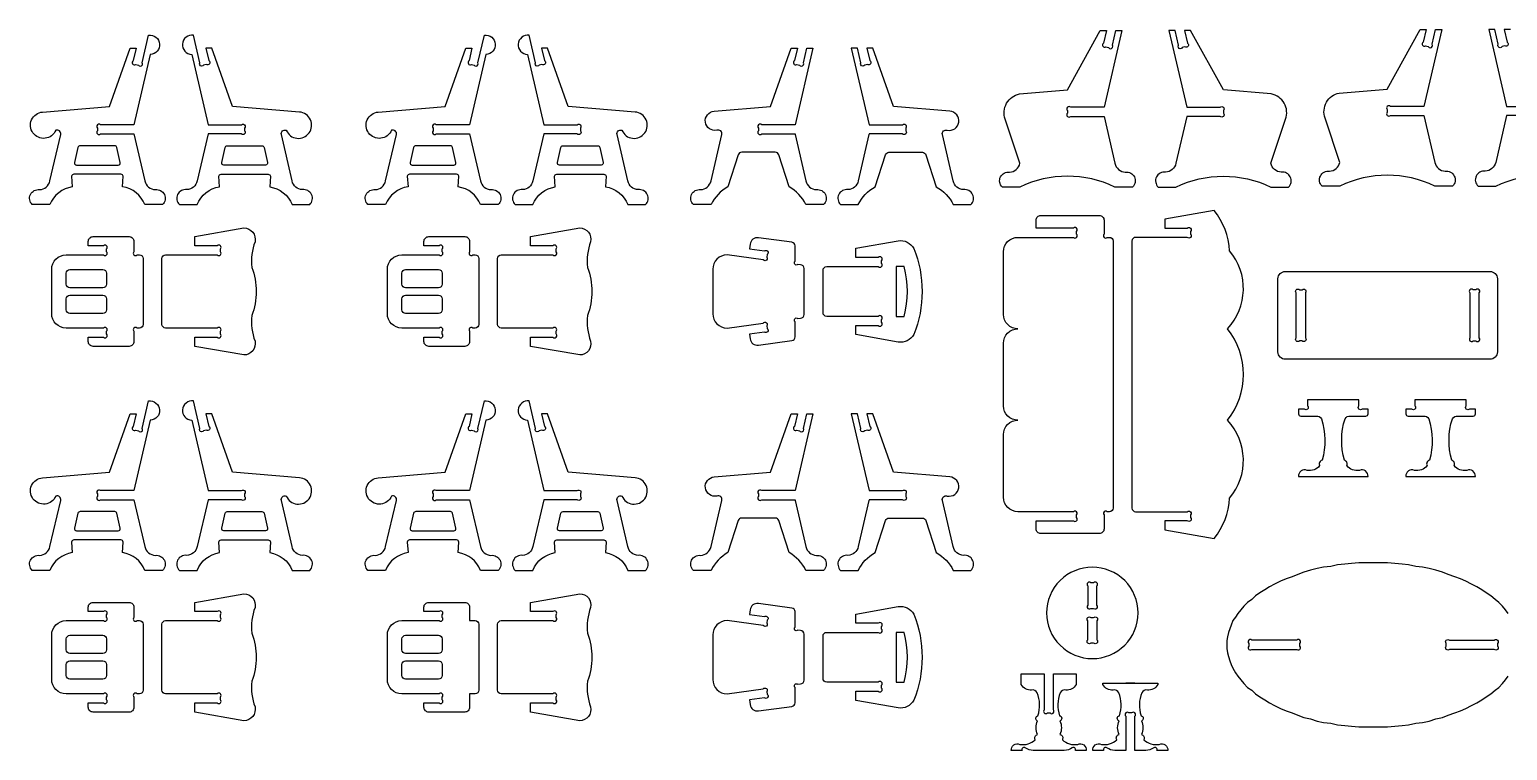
# Model space of a CAD drawing. Extents: x 4838.3 to 4880.7, y 1535.2 to 1561.9.
# Drawn here: x 4838.33 to 4858.53, y 1551.93 to 1561.79 of the extents above; entities that cross this region are included whole.
import ezdxf

# ---------------------------------------------------------------- set-up
doc = ezdxf.new("R2010")
doc.units = 0
doc.header["$MEASUREMENT"] = 0
doc.layers.add('LAYER1', color=18, linetype='CONTINUOUS')

msp = doc.modelspace()

# ---------------------------------------------------------------- linework, layer by layer
at = {"layer": 'LAYER1'}
for points in [[(4839.754, 1560.487), (4839.298, 1560.487, 1), (4839.254, 1560.443), (4839.254, 1560.425), (4839.254, 1560.406, 1), (4839.298, 1560.362), (4839.754, 1560.362), (4839.903, 1559.721, 0.343544), (4840.045, 1559.601, -0.729626), (4840.144, 1559.396), (4839.903, 1559.396, 0.693778), (4839.903, 1559.396, 0.271498), (4839.596, 1559.639), (4839.606, 1559.784, 0.394231), (4839.576, 1559.812), (4838.932, 1559.812, 0.394231), (4838.902, 1559.784), (4838.911, 1559.639, 0.271498), (4838.605, 1559.396), (4838.364, 1559.396, -0.729626), (4838.463, 1559.601, 0.343544), (4838.605, 1559.721), (4838.752, 1560.353, 0.616854), (4838.685, 1560.413, -0.585378), (4838.373, 1560.376, -0.585378), (4838.504, 1560.662), (4839.419, 1560.738), (4839.701, 1561.537), (4839.785, 1561.537), (4839.745, 1561.365, 1), (4839.778, 1561.312), (4839.814, 1561.304, 1), (4839.867, 1561.337), (4839.954, 1561.712, -0.427759), (4840.104, 1561.592, -0.427759), (4839.977, 1561.449)], [(4840.766, 1560.487), (4841.222, 1560.487, -1), (4841.266, 1560.443), (4841.266, 1560.425), (4841.266, 1560.406, -1), (4841.222, 1560.362), (4840.766, 1560.362), (4840.617, 1559.721, -0.343544), (4840.475, 1559.601, 0.729626), (4840.376, 1559.396), (4840.617, 1559.396, -0.693778), (4840.617, 1559.396, -0.271498), (4840.924, 1559.639), (4840.915, 1559.784, -0.394231), (4840.945, 1559.812), (4841.588, 1559.812, -0.394231), (4841.618, 1559.784), (4841.609, 1559.639, -0.271498), (4841.915, 1559.396), (4842.156, 1559.396, 0.729626), (4842.057, 1559.601, -0.343544), (4841.915, 1559.721), (4841.768, 1560.353, -0.616854), (4841.835, 1560.413, 0.585378), (4842.147, 1560.376, 0.585378), (4842.017, 1560.662), (4841.101, 1560.738), (4840.819, 1561.537), (4840.735, 1561.537), (4840.775, 1561.365, -1), (4840.742, 1561.312), (4840.706, 1561.304, -1), (4840.653, 1561.337), (4840.566, 1561.712, 0.427759), (4840.416, 1561.592, 0.427759), (4840.543, 1561.449)], [(4844.342, 1560.487), (4843.886, 1560.487, 1), (4843.842, 1560.443), (4843.842, 1560.425), (4843.842, 1560.406, 1), (4843.886, 1560.362), (4844.342, 1560.362), (4844.491, 1559.721, 0.343544), (4844.633, 1559.601, -0.729626), (4844.732, 1559.396), (4844.491, 1559.396, 0.693778), (4844.491, 1559.396, 0.271498), (4844.185, 1559.639), (4844.194, 1559.784, 0.394231), (4844.164, 1559.812), (4843.52, 1559.812, 0.394231), (4843.49, 1559.784), (4843.5, 1559.639, 0.271498), (4843.193, 1559.396), (4842.952, 1559.396, -0.729626), (4843.051, 1559.601, 0.343544), (4843.193, 1559.721), (4843.34, 1560.353, 0.616854), (4843.274, 1560.413, -0.585378), (4842.961, 1560.376, -0.585378), (4843.092, 1560.662), (4844.007, 1560.738), (4844.29, 1561.537), (4844.374, 1561.537), (4844.334, 1561.365, 1), (4844.367, 1561.312), (4844.402, 1561.304, 1), (4844.455, 1561.337), (4844.543, 1561.712, -0.427759), (4844.692, 1561.592, -0.427759), (4844.565, 1561.449)], [(4845.355, 1560.487), (4845.811, 1560.487, -1), (4845.855, 1560.443), (4845.855, 1560.425), (4845.855, 1560.406, -1), (4845.811, 1560.362), (4845.355, 1560.362), (4845.206, 1559.721, -0.343544), (4845.064, 1559.601, 0.729626), (4844.965, 1559.396), (4845.206, 1559.396, -0.693778), (4845.206, 1559.396, -0.271498), (4845.512, 1559.639), (4845.503, 1559.784, -0.394231), (4845.533, 1559.812), (4846.176, 1559.812, -0.394231), (4846.206, 1559.784), (4846.197, 1559.639, -0.271498), (4846.504, 1559.396), (4846.745, 1559.396, 0.729626), (4846.646, 1559.601, -0.343544), (4846.504, 1559.721), (4846.357, 1560.353, -0.616854), (4846.423, 1560.413, 0.585378), (4846.735, 1560.376, 0.585378), (4846.605, 1560.662), (4845.689, 1560.738), (4845.407, 1561.537), (4845.323, 1561.537), (4845.363, 1561.365, -1), (4845.33, 1561.312), (4845.294, 1561.304, -1), (4845.241, 1561.337), (4845.154, 1561.712, 0.427759), (4845.005, 1561.592, 0.427759), (4845.132, 1561.449)], [(4853.013, 1560.727), (4852.557, 1560.727, 1), (4852.513, 1560.683), (4852.513, 1560.664), (4852.513, 1560.646, 1), (4852.557, 1560.602), (4853.013, 1560.602), (4853.162, 1559.961, 0.343544), (4853.304, 1559.841, -0.729626), (4853.403, 1559.636), (4853.162, 1559.636, 0.230289), (4851.864, 1559.636), (4851.623, 1559.636, -0.729626), (4851.722, 1559.841, 0.343544), (4851.864, 1559.961), (4851.662, 1560.566, -0.456332), (4851.857, 1560.909), (4852.513, 1560.964), (4852.961, 1561.777), (4853.045, 1561.777), (4853.005, 1561.605, 1), (4853.038, 1561.552), (4853.074, 1561.543, 1), (4853.127, 1561.576), (4853.173, 1561.777), (4853.257, 1561.777)], [(4854.144, 1560.727), (4854.6, 1560.727, -1), (4854.644, 1560.683), (4854.644, 1560.664), (4854.644, 1560.646, -1), (4854.6, 1560.602), (4854.144, 1560.602), (4853.995, 1559.961, -0.343544), (4853.853, 1559.841, 0.729626), (4853.754, 1559.636), (4853.995, 1559.636, -0.230289), (4855.293, 1559.636), (4855.534, 1559.636, 0.729626), (4855.435, 1559.841, -0.343544), (4855.293, 1559.961), (4855.495, 1560.566, 0.456332), (4855.299, 1560.909), (4854.644, 1560.964), (4854.196, 1561.777), (4854.112, 1561.777), (4854.152, 1561.605, -1), (4854.119, 1561.552), (4854.083, 1561.543, -1), (4854.03, 1561.576), (4853.984, 1561.777), (4853.9, 1561.777)], [(4857.385, 1560.74), (4856.929, 1560.74, 1), (4856.885, 1560.696), (4856.885, 1560.677), (4856.885, 1560.659, 1), (4856.929, 1560.615), (4857.385, 1560.615), (4857.534, 1559.974, 0.343544), (4857.676, 1559.854, -0.729626), (4857.775, 1559.649), (4857.534, 1559.649, 0.230289), (4856.236, 1559.649), (4855.995, 1559.649, -0.729626), (4856.094, 1559.854, 0.343544), (4856.236, 1559.974), (4856.034, 1560.579, -0.456332), (4856.229, 1560.922), (4856.885, 1560.977), (4857.332, 1561.79), (4857.416, 1561.79), (4857.376, 1561.618, 1), (4857.409, 1561.565), (4857.445, 1561.556, 1), (4857.498, 1561.589), (4857.545, 1561.79), (4857.629, 1561.79)], [(4848.79, 1560.487), (4848.334, 1560.487, 1), (4848.29, 1560.443), (4848.29, 1560.406, 1), (4848.334, 1560.362), (4848.79, 1560.362, 0.04526), (4848.792, 1560.353), (4848.938, 1559.721, 0.343544), (4849.081, 1559.601, -0.729626), (4849.179, 1559.396), (4848.938, 1559.396, 0.157681), (4848.707, 1559.639), (4848.566, 1560.077, 0.325785), (4848.518, 1560.112), (4848.061, 1560.112, 0.325785), (4848.013, 1560.077), (4847.872, 1559.639, 0.157681), (4847.641, 1559.396), (4847.4, 1559.396, -0.729626), (4847.499, 1559.601, 0.343544), (4847.641, 1559.721), (4847.788, 1560.353, 0.616854), (4847.721, 1560.413, -0.432644), (4847.564, 1560.524, -0.432644), (4847.685, 1560.674), (4848.455, 1560.738), (4848.737, 1561.537), (4848.821, 1561.537), (4848.781, 1561.365, 1), (4848.814, 1561.312), (4848.85, 1561.304, 1), (4848.903, 1561.337), (4848.949, 1561.537), (4849.033, 1561.537)], [(4849.802, 1560.487), (4850.258, 1560.487, -1), (4850.302, 1560.443), (4850.302, 1560.406, -1), (4850.258, 1560.362), (4849.802, 1560.362, -0.04526), (4849.8, 1560.353), (4849.653, 1559.721, -0.343544), (4849.511, 1559.601, 0.729626), (4849.412, 1559.396), (4849.653, 1559.396, -0.157681), (4849.885, 1559.639), (4850.026, 1560.077, -0.325785), (4850.073, 1560.112), (4850.531, 1560.112, -0.325785), (4850.578, 1560.077), (4850.719, 1559.639, -0.157681), (4850.951, 1559.396), (4851.192, 1559.396, 0.729626), (4851.093, 1559.601, -0.343544), (4850.951, 1559.721), (4850.804, 1560.353, -0.616854), (4850.871, 1560.413, 0.432644), (4851.027, 1560.524, 0.432644), (4850.906, 1560.674), (4850.137, 1560.738), (4849.855, 1561.537), (4849.771, 1561.537), (4849.811, 1561.365, -1), (4849.778, 1561.312), (4849.742, 1561.304, -1), (4849.689, 1561.337), (4849.642, 1561.537), (4849.558, 1561.537)], [(4839.254, 1560.2), (4839.017, 1560.2, 0.348878), (4838.988, 1560.177), (4838.941, 1559.974, 0.482714), (4838.97, 1559.937), (4839.538, 1559.937, 0.216532), (4839.56, 1559.947, 0.240993), (4839.567, 1559.974), (4839.52, 1560.177, 0.348878), (4839.491, 1560.2)], [(4841.266, 1560.2), (4841.503, 1560.2, -0.348878), (4841.532, 1560.177), (4841.58, 1559.974, -0.482714), (4841.55, 1559.937), (4840.982, 1559.937, -0.216532), (4840.96, 1559.947, -0.240993), (4840.953, 1559.974), (4841, 1560.177, -0.348878), (4841.029, 1560.2)], [(4843.842, 1560.2), (4843.605, 1560.2, 0.348878), (4843.576, 1560.177), (4843.529, 1559.974, 0.482714), (4843.558, 1559.937), (4844.126, 1559.937, 0.216532), (4844.149, 1559.947, 0.240993), (4844.155, 1559.974), (4844.108, 1560.177, 0.348878), (4844.079, 1560.2)], [(4845.855, 1560.2), (4846.092, 1560.2, -0.348878), (4846.121, 1560.177), (4846.168, 1559.974, -0.482714), (4846.139, 1559.937), (4845.571, 1559.937, -0.216532), (4845.548, 1559.947, -0.240993), (4845.541, 1559.974), (4845.589, 1560.177, -0.348878), (4845.618, 1560.2)], [(4854.729, 1558.764, 0.157436), (4854.517, 1559.317), (4853.845, 1559.199), (4853.845, 1559.074), (4854.151, 1559.074, -1), (4854.195, 1559.03), (4854.195, 1558.993, -1), (4854.151, 1558.949), (4853.445, 1558.949, 0.414214), (4853.395, 1558.899), (4853.395, 1558.449), (4853.395, 1555.249, 0.414214), (4853.445, 1555.199), (4854.151, 1555.199, -1), (4854.195, 1555.155), (4854.195, 1555.118, -1), (4854.151, 1555.074), (4853.845, 1555.074), (4853.845, 1554.949), (4854.517, 1554.831, 0.157436), (4854.729, 1555.384, 0.379394), (4854.701, 1556.449, 0.346118), (4854.701, 1557.699, 0.379394)], [(4840.136, 1558.209), (4840.136, 1558.659, -0.414214), (4840.186, 1558.709), (4840.892, 1558.709, 1), (4840.936, 1558.753), (4840.936, 1558.79, 1), (4840.892, 1558.834), (4840.586, 1558.834), (4840.586, 1558.959), (4841.257, 1559.077, -0.480696), (4841.408, 1558.89, 0.114725), (4841.365, 1558.538, -0.088383), (4841.424, 1558.209, -0.088383), (4841.365, 1557.88, 0.114725), (4841.408, 1557.529, -0.480696), (4841.257, 1557.341), (4840.586, 1557.459), (4840.586, 1557.584), (4840.892, 1557.584, 1), (4840.936, 1557.628), (4840.936, 1557.665, 1), (4840.892, 1557.709), (4840.186, 1557.709, -0.414214), (4840.136, 1557.759)], [(4844.724, 1558.209), (4844.724, 1558.659, -0.414214), (4844.774, 1558.709), (4845.48, 1558.709, 1), (4845.524, 1558.753), (4845.524, 1558.79, 1), (4845.48, 1558.834), (4845.174, 1558.834), (4845.174, 1558.959), (4845.846, 1559.077, -0.480696), (4845.996, 1558.89, 0.114725), (4845.953, 1558.538, -0.088383), (4846.012, 1558.209, -0.088383), (4845.953, 1557.88, 0.114725), (4845.996, 1557.529, -0.480696), (4845.846, 1557.341), (4845.174, 1557.459), (4845.174, 1557.584), (4845.48, 1557.584, 1), (4845.524, 1557.628), (4845.524, 1557.665, 1), (4845.48, 1557.709), (4844.774, 1557.709, -0.414214), (4844.724, 1557.759)], [(4851.835, 1556.449, -0.414214), (4851.638, 1556.645), (4851.638, 1557.502, -0.414214), (4851.835, 1557.699, -0.414214), (4851.638, 1557.895), (4851.638, 1558.752, -0.414214), (4851.835, 1558.949), (4852.594, 1558.949, 1), (4852.638, 1558.993), (4852.638, 1559.03, 1), (4852.594, 1559.074), (4852.085, 1559.074), (4852.085, 1559.183, -0.414214), (4852.15, 1559.249), (4852.948, 1559.249, -0.414214), (4853.013, 1559.183), (4853.013, 1558.993, 1), (4853.057, 1558.949), (4853.088, 1558.949, -0.414214), (4853.138, 1558.899), (4853.138, 1555.249, -0.414214), (4853.088, 1555.199), (4853.057, 1555.199, 1), (4853.013, 1555.155), (4853.013, 1554.964, -0.414214), (4852.948, 1554.899), (4852.15, 1554.899, -0.414214), (4852.085, 1554.964), (4852.085, 1555.074), (4852.594, 1555.074, 1), (4852.638, 1555.118), (4852.638, 1555.155, 1), (4852.594, 1555.199), (4851.835, 1555.199, -0.414214), (4851.638, 1555.395), (4851.638, 1556.252, -0.414214)], [(4838.825, 1558.709), (4839.335, 1558.709, 1), (4839.379, 1558.753), (4839.379, 1558.79, 1), (4839.335, 1558.834), (4839.129, 1558.834), (4839.129, 1558.894, -0.414214), (4839.194, 1558.959), (4839.688, 1558.959, -0.414214), (4839.754, 1558.894), (4839.754, 1558.753, 1), (4839.798, 1558.709), (4839.829, 1558.709, -0.414214), (4839.879, 1558.659), (4839.879, 1557.759, -0.414214), (4839.829, 1557.709), (4839.798, 1557.709, 1), (4839.754, 1557.665), (4839.754, 1557.525, -0.414214), (4839.688, 1557.459), (4839.194, 1557.459, -0.414214), (4839.129, 1557.525), (4839.129, 1557.584), (4839.335, 1557.584, 1), (4839.379, 1557.628), (4839.379, 1557.665, 1), (4839.335, 1557.709), (4838.825, 1557.709, -0.414214), (4838.629, 1557.905), (4838.629, 1558.513, -0.414214)], [(4843.413, 1558.709), (4843.923, 1558.709, 1), (4843.967, 1558.753), (4843.967, 1558.79, 1), (4843.923, 1558.834), (4843.717, 1558.834), (4843.717, 1558.894, -0.414214), (4843.783, 1558.959), (4844.277, 1558.959, -0.414214), (4844.342, 1558.894), (4844.342, 1558.753, 1), (4844.386, 1558.709), (4844.417, 1558.709, -0.414214), (4844.467, 1558.659), (4844.467, 1557.759, -0.414214), (4844.417, 1557.709), (4844.386, 1557.709, 1), (4844.342, 1557.665), (4844.342, 1557.525, -0.414214), (4844.277, 1557.459), (4843.783, 1557.459, -0.414214), (4843.717, 1557.525), (4843.717, 1557.584), (4843.923, 1557.584, 1), (4843.967, 1557.628), (4843.967, 1557.665, 1), (4843.923, 1557.709), (4843.413, 1557.709, -0.414214), (4843.217, 1557.905), (4843.217, 1558.513, -0.414214)], [(4848.915, 1558.209), (4848.913, 1558.523, 0.414214), (4848.863, 1558.573), (4848.828, 1558.578, -1), (4848.79, 1558.622), (4848.79, 1558.832, 0.375308), (4848.746, 1558.881), (4848.288, 1558.943, 0.414214), (4848.176, 1558.857), (4848.167, 1558.793), (4848.371, 1558.765, -1), (4848.409, 1558.715), (4848.404, 1558.68, -1), (4848.354, 1558.642), (4847.861, 1558.709, 0.414214), (4847.665, 1558.513), (4847.665, 1558.209), (4847.665, 1557.905, 0.414214), (4847.861, 1557.709), (4848.354, 1557.776, -1), (4848.404, 1557.738), (4848.409, 1557.703, -1), (4848.371, 1557.653), (4848.167, 1557.626), (4848.176, 1557.561, 0.414214), (4848.288, 1557.475), (4848.746, 1557.537, 0.375308), (4848.79, 1557.587), (4848.79, 1557.796, -1), (4848.828, 1557.84), (4848.863, 1557.845, 0.414214), (4848.913, 1557.895)], [(4850.525, 1558.209, -0.101097), (4850.412, 1557.622, -0.327051), (4850.2, 1557.517), (4849.622, 1557.619), (4849.622, 1557.744), (4849.927, 1557.744, 1), (4849.972, 1557.788), (4849.972, 1557.825, 1), (4849.927, 1557.869), (4849.222, 1557.869, -0.414214), (4849.172, 1557.919), (4849.172, 1558.209), (4849.172, 1558.499, -0.414214), (4849.222, 1558.549), (4849.927, 1558.549, 1), (4849.972, 1558.593), (4849.972, 1558.63, 1), (4849.927, 1558.674), (4849.622, 1558.674), (4849.622, 1558.799), (4850.2, 1558.901, -0.327051), (4850.412, 1558.796, -0.101097)], [(4839.379, 1558.459), (4839.379, 1558.309, -0.414214), (4839.329, 1558.259), (4838.879, 1558.259, -0.414214), (4838.829, 1558.309), (4838.829, 1558.459, -0.414214), (4838.879, 1558.509), (4839.329, 1558.509, -0.414214)], [(4843.967, 1558.459), (4843.967, 1558.309, -0.414214), (4843.917, 1558.259), (4843.467, 1558.259, -0.414214), (4843.417, 1558.309), (4843.417, 1558.459, -0.414214), (4843.467, 1558.509), (4843.917, 1558.509, -0.414214)], [(4850.283, 1557.869, 0.124363), (4850.283, 1558.549), (4850.172, 1558.549), (4850.172, 1557.869)], [(4855.49, 1558.483), (4858.29, 1558.483, -0.414214), (4858.39, 1558.383), (4858.39, 1557.383, -0.414214), (4858.29, 1557.283), (4855.49, 1557.283, -0.414214), (4855.39, 1557.383), (4855.39, 1558.383, -0.414214)], [(4839.379, 1558.109), (4839.379, 1557.959, -0.414214), (4839.329, 1557.909), (4838.879, 1557.909, -0.414214), (4838.829, 1557.959), (4838.829, 1558.109, -0.414214), (4838.879, 1558.159), (4839.329, 1558.159, -0.414214)], [(4843.967, 1558.109), (4843.967, 1557.959, -0.414214), (4843.917, 1557.909), (4843.467, 1557.909, -0.414214), (4843.417, 1557.959), (4843.417, 1558.109, -0.414214), (4843.467, 1558.159), (4843.917, 1558.159, -0.414214)], [(4855.765, 1558.189), (4855.765, 1557.577, -1), (4855.721, 1557.533), (4855.684, 1557.533, -1), (4855.64, 1557.577), (4855.64, 1558.189, -1), (4855.684, 1558.233), (4855.721, 1558.233, -1)], [(4858.015, 1558.189), (4858.015, 1557.577, 1), (4858.059, 1557.533), (4858.096, 1557.533, 1), (4858.14, 1557.577), (4858.14, 1558.189, 1), (4858.096, 1558.233), (4858.059, 1558.233, 1)], [(4839.754, 1555.487), (4839.298, 1555.487, 1), (4839.254, 1555.443), (4839.254, 1555.425), (4839.254, 1555.406, 1), (4839.298, 1555.362), (4839.754, 1555.362), (4839.903, 1554.721, 0.343544), (4840.045, 1554.601, -0.729626), (4840.144, 1554.396), (4839.903, 1554.396, 0.693778), (4839.903, 1554.396, 0.271498), (4839.596, 1554.639), (4839.606, 1554.784, 0.394231), (4839.576, 1554.812), (4838.932, 1554.812, 0.394231), (4838.902, 1554.784), (4838.911, 1554.639, 0.271498), (4838.605, 1554.396), (4838.364, 1554.396, -0.729626), (4838.463, 1554.601, 0.343544), (4838.605, 1554.721), (4838.752, 1555.353, 0.616854), (4838.685, 1555.413, -0.585378), (4838.373, 1555.376, -0.585378), (4838.504, 1555.662), (4839.419, 1555.738), (4839.701, 1556.537), (4839.785, 1556.537), (4839.745, 1556.365, 1), (4839.778, 1556.312), (4839.814, 1556.304, 1), (4839.867, 1556.337), (4839.954, 1556.712, -0.427759), (4840.104, 1556.592, -0.427759), (4839.977, 1556.449)], [(4840.766, 1555.487), (4841.222, 1555.487, -1), (4841.266, 1555.443), (4841.266, 1555.425), (4841.266, 1555.406, -1), (4841.222, 1555.362), (4840.766, 1555.362), (4840.617, 1554.721, -0.343544), (4840.475, 1554.601, 0.729626), (4840.376, 1554.396), (4840.617, 1554.396, -0.693778), (4840.617, 1554.396, -0.271498), (4840.924, 1554.639), (4840.915, 1554.784, -0.394231), (4840.945, 1554.812), (4841.588, 1554.812, -0.394231), (4841.618, 1554.784), (4841.609, 1554.639, -0.271498), (4841.915, 1554.396), (4842.156, 1554.396, 0.729626), (4842.057, 1554.601, -0.343544), (4841.915, 1554.721), (4841.768, 1555.353, -0.616854), (4841.835, 1555.413, 0.585378), (4842.147, 1555.376, 0.585378), (4842.017, 1555.662), (4841.101, 1555.738), (4840.819, 1556.537), (4840.735, 1556.537), (4840.775, 1556.365, -1), (4840.742, 1556.312), (4840.706, 1556.304, -1), (4840.653, 1556.337), (4840.566, 1556.712, 0.427759), (4840.416, 1556.592, 0.427759), (4840.543, 1556.449)], [(4844.342, 1555.487), (4843.886, 1555.487, 1), (4843.842, 1555.443), (4843.842, 1555.425), (4843.842, 1555.406, 1), (4843.886, 1555.362), (4844.342, 1555.362), (4844.491, 1554.721, 0.343544), (4844.633, 1554.601, -0.729626), (4844.732, 1554.396), (4844.491, 1554.396, 0.693778), (4844.491, 1554.396, 0.271498), (4844.185, 1554.639), (4844.194, 1554.784, 0.394231), (4844.164, 1554.812), (4843.52, 1554.812, 0.394231), (4843.49, 1554.784), (4843.5, 1554.639, 0.271498), (4843.193, 1554.396), (4842.952, 1554.396, -0.729626), (4843.051, 1554.601, 0.343544), (4843.193, 1554.721), (4843.34, 1555.353, 0.616854), (4843.274, 1555.413, -0.585378), (4842.961, 1555.376, -0.585378), (4843.092, 1555.662), (4844.007, 1555.738), (4844.29, 1556.537), (4844.374, 1556.537), (4844.334, 1556.365, 1), (4844.367, 1556.312), (4844.402, 1556.304, 1), (4844.455, 1556.337), (4844.543, 1556.712, -0.427759), (4844.692, 1556.592, -0.427759), (4844.565, 1556.449)], [(4845.355, 1555.487), (4845.811, 1555.487, -1), (4845.855, 1555.443), (4845.855, 1555.425), (4845.855, 1555.406, -1), (4845.811, 1555.362), (4845.355, 1555.362), (4845.206, 1554.721, -0.343544), (4845.064, 1554.601, 0.729626), (4844.965, 1554.396), (4845.206, 1554.396, -0.693778), (4845.206, 1554.396, -0.271498), (4845.512, 1554.639), (4845.503, 1554.784, -0.394231), (4845.533, 1554.812), (4846.176, 1554.812, -0.394231), (4846.206, 1554.784), (4846.197, 1554.639, -0.271498), (4846.504, 1554.396), (4846.745, 1554.396, 0.729626), (4846.646, 1554.601, -0.343544), (4846.504, 1554.721), (4846.357, 1555.353, -0.616854), (4846.423, 1555.413, 0.585378), (4846.735, 1555.376, 0.585378), (4846.605, 1555.662), (4845.689, 1555.738), (4845.407, 1556.537), (4845.323, 1556.537), (4845.363, 1556.365, -1), (4845.33, 1556.312), (4845.294, 1556.304, -1), (4845.241, 1556.337), (4845.154, 1556.712, 0.427759), (4845.005, 1556.592, 0.427759), (4845.132, 1556.449)], [(4856.146, 1555.681), (4856.621, 1555.681, 0.570657), (4856.505, 1555.764, -0.289506), (4856.332, 1555.828, 0.497317), (4856.299, 1555.901, 0.217136), (4856.299, 1555.901, -0.145354), (4856.307, 1556.469, -0.281118), (4856.38, 1556.506), (4856.591, 1556.506, 0.414214), (4856.621, 1556.536), (4856.621, 1556.601), (4856.541, 1556.601, -1), (4856.496, 1556.645), (4856.496, 1556.726), (4856.209, 1556.726), (4856.146, 1556.726), (4856.084, 1556.726), (4855.796, 1556.726), (4855.796, 1556.645, -1), (4855.752, 1556.601), (4855.671, 1556.601), (4855.671, 1556.536, 0.414214), (4855.701, 1556.506), (4855.912, 1556.506, -0.281118), (4855.986, 1556.469, -0.145354), (4855.994, 1555.901, 0.217136), (4855.994, 1555.901, 0.497317), (4855.96, 1555.828, -0.289506), (4855.788, 1555.764, 0.570657), (4855.671, 1555.681)], [(4857.614, 1555.681), (4858.088, 1555.681, 0.570657), (4857.972, 1555.764, -0.289506), (4857.799, 1555.828, 0.497317), (4857.766, 1555.901, 0.217136), (4857.766, 1555.901, -0.145354), (4857.774, 1556.469, -0.281118), (4857.848, 1556.506), (4858.059, 1556.506, 0.414214), (4858.089, 1556.536), (4858.089, 1556.601), (4858.008, 1556.601, -1), (4857.964, 1556.645), (4857.964, 1556.726), (4857.676, 1556.726), (4857.614, 1556.726), (4857.551, 1556.726), (4857.263, 1556.726), (4857.263, 1556.645, -1), (4857.219, 1556.601), (4857.138, 1556.601), (4857.138, 1556.536, 0.414214), (4857.168, 1556.506), (4857.38, 1556.506, -0.281118), (4857.453, 1556.469, -0.145354), (4857.461, 1555.901, 0.217136), (4857.461, 1555.901, 0.497317), (4857.428, 1555.828, -0.289506), (4857.255, 1555.764, 0.570657), (4857.139, 1555.681)], [(4848.79, 1555.487), (4848.334, 1555.487, 1), (4848.29, 1555.443), (4848.29, 1555.406, 1), (4848.334, 1555.362), (4848.79, 1555.362, 0.04526), (4848.792, 1555.353), (4848.938, 1554.721, 0.343544), (4849.081, 1554.601, -0.729626), (4849.179, 1554.396), (4848.938, 1554.396, 0.157681), (4848.707, 1554.639), (4848.566, 1555.077, 0.325785), (4848.518, 1555.112), (4848.061, 1555.112, 0.325785), (4848.013, 1555.077), (4847.872, 1554.639, 0.157681), (4847.641, 1554.396), (4847.4, 1554.396, -0.729626), (4847.499, 1554.601, 0.343544), (4847.641, 1554.721), (4847.788, 1555.353, 0.616854), (4847.721, 1555.413, -0.432644), (4847.564, 1555.524, -0.432644), (4847.685, 1555.674), (4848.455, 1555.738), (4848.737, 1556.537), (4848.821, 1556.537), (4848.781, 1556.365, 1), (4848.814, 1556.312), (4848.85, 1556.304, 1), (4848.903, 1556.337), (4848.949, 1556.537), (4849.033, 1556.537)], [(4849.802, 1555.487), (4850.258, 1555.487, -1), (4850.302, 1555.443), (4850.302, 1555.406, -1), (4850.258, 1555.362), (4849.802, 1555.362, -0.04526), (4849.8, 1555.353), (4849.653, 1554.721, -0.343544), (4849.511, 1554.601, 0.729626), (4849.412, 1554.396), (4849.653, 1554.396, -0.157681), (4849.885, 1554.639), (4850.026, 1555.077, -0.325785), (4850.073, 1555.112), (4850.531, 1555.112, -0.325785), (4850.578, 1555.077), (4850.719, 1554.639, -0.157681), (4850.951, 1554.396), (4851.192, 1554.396, 0.729626), (4851.093, 1554.601, -0.343544), (4850.951, 1554.721), (4850.804, 1555.353, -0.616854), (4850.871, 1555.413, 0.432644), (4851.027, 1555.524, 0.432644), (4850.906, 1555.674), (4850.137, 1555.738), (4849.855, 1556.537), (4849.771, 1556.537), (4849.811, 1556.365, -1), (4849.778, 1556.312), (4849.742, 1556.304, -1), (4849.689, 1556.337), (4849.642, 1556.537), (4849.558, 1556.537)], [(4839.254, 1555.2), (4839.017, 1555.2, 0.348878), (4838.988, 1555.177), (4838.941, 1554.974, 0.482714), (4838.97, 1554.937), (4839.538, 1554.937, 0.216532), (4839.56, 1554.947, 0.240993), (4839.567, 1554.974), (4839.52, 1555.177, 0.348878), (4839.491, 1555.2)], [(4841.266, 1555.2), (4841.503, 1555.2, -0.348878), (4841.532, 1555.177), (4841.58, 1554.974, -0.482714), (4841.55, 1554.937), (4840.982, 1554.937, -0.216532), (4840.96, 1554.947, -0.240993), (4840.953, 1554.974), (4841, 1555.177, -0.348878), (4841.029, 1555.2)], [(4843.842, 1555.2), (4843.605, 1555.2, 0.348878), (4843.576, 1555.177), (4843.529, 1554.974, 0.482714), (4843.558, 1554.937), (4844.126, 1554.937, 0.216532), (4844.149, 1554.947, 0.240993), (4844.155, 1554.974), (4844.108, 1555.177, 0.348878), (4844.079, 1555.2)], [(4845.855, 1555.2), (4846.092, 1555.2, -0.348878), (4846.121, 1555.177), (4846.168, 1554.974, -0.482714), (4846.139, 1554.937), (4845.571, 1554.937, -0.216532), (4845.548, 1554.947, -0.240993), (4845.541, 1554.974), (4845.589, 1555.177, -0.348878), (4845.618, 1555.2)], [(4852.853, 1554.44, 0.414214), (4852.228, 1553.815, 0.414214), (4852.853, 1553.19, 0.414214), (4853.478, 1553.815, 0.414214)], [(4852.834, 1553.877), (4852.871, 1553.877, 1), (4852.915, 1553.921), (4852.915, 1554.183, 1), (4852.871, 1554.227), (4852.834, 1554.227, 1), (4852.79, 1554.183), (4852.79, 1553.921, 1)], [(4840.136, 1553.209), (4840.136, 1553.659, -0.414214), (4840.186, 1553.709), (4840.892, 1553.709, 1), (4840.936, 1553.753), (4840.936, 1553.79, 1), (4840.892, 1553.834), (4840.586, 1553.834), (4840.586, 1553.959), (4841.257, 1554.077, -0.480696), (4841.408, 1553.89, 0.114725), (4841.365, 1553.538, -0.088383), (4841.424, 1553.209, -0.088383), (4841.365, 1552.88, 0.114725), (4841.408, 1552.529, -0.480696), (4841.257, 1552.341), (4840.586, 1552.459), (4840.586, 1552.584), (4840.892, 1552.584, 1), (4840.936, 1552.628), (4840.936, 1552.665, 1), (4840.892, 1552.709), (4840.186, 1552.709, -0.414214), (4840.136, 1552.759)], [(4844.724, 1553.209), (4844.724, 1553.659, -0.414214), (4844.774, 1553.709), (4845.48, 1553.709, 1), (4845.524, 1553.753), (4845.524, 1553.79, 1), (4845.48, 1553.834), (4845.174, 1553.834), (4845.174, 1553.959), (4845.846, 1554.077, -0.480696), (4845.996, 1553.89, 0.114725), (4845.953, 1553.538, -0.088383), (4846.012, 1553.209, -0.088383), (4845.953, 1552.88, 0.114725), (4845.996, 1552.529, -0.480696), (4845.846, 1552.341), (4845.174, 1552.459), (4845.174, 1552.584), (4845.48, 1552.584, 1), (4845.524, 1552.628), (4845.524, 1552.665, 1), (4845.48, 1552.709), (4844.774, 1552.709, -0.414214), (4844.724, 1552.759)], [(4838.825, 1553.709), (4839.335, 1553.709, 1), (4839.379, 1553.753), (4839.379, 1553.79, 1), (4839.335, 1553.834), (4839.129, 1553.834), (4839.129, 1553.894, -0.414214), (4839.194, 1553.959), (4839.688, 1553.959, -0.414214), (4839.754, 1553.894), (4839.754, 1553.753, 1), (4839.798, 1553.709), (4839.829, 1553.709, -0.414214), (4839.879, 1553.659), (4839.879, 1552.759, -0.414214), (4839.829, 1552.709), (4839.798, 1552.709, 1), (4839.754, 1552.665), (4839.754, 1552.525, -0.414214), (4839.688, 1552.459), (4839.194, 1552.459, -0.414214), (4839.129, 1552.525), (4839.129, 1552.584), (4839.335, 1552.584, 1), (4839.379, 1552.628), (4839.379, 1552.665, 1), (4839.335, 1552.709), (4838.825, 1552.709, -0.414214), (4838.629, 1552.905), (4838.629, 1553.513, -0.414214)], [(4843.413, 1553.709), (4843.923, 1553.709, 1), (4843.967, 1553.753), (4843.967, 1553.79, 1), (4843.923, 1553.834), (4843.717, 1553.834), (4843.717, 1553.894, -0.414214), (4843.783, 1553.959), (4844.277, 1553.959, -0.414214), (4844.342, 1553.894), (4844.342, 1553.709), (4844.417, 1553.709, -0.414214), (4844.467, 1553.659), (4844.467, 1552.759, -0.414214), (4844.417, 1552.709), (4844.342, 1552.709), (4844.342, 1552.525, -0.414214), (4844.277, 1552.459), (4843.783, 1552.459, -0.414214), (4843.717, 1552.525), (4843.717, 1552.584), (4843.923, 1552.584, 1), (4843.967, 1552.628), (4843.967, 1552.665, 1), (4843.923, 1552.709), (4843.413, 1552.709, -0.414214), (4843.217, 1552.905), (4843.217, 1553.513, -0.414214)], [(4848.915, 1553.209), (4848.913, 1553.523, 0.414214), (4848.863, 1553.573), (4848.828, 1553.578, -1), (4848.79, 1553.622), (4848.79, 1553.832, 0.375308), (4848.746, 1553.881), (4848.288, 1553.943, 0.414214), (4848.176, 1553.857), (4848.167, 1553.793), (4848.371, 1553.765, -1), (4848.409, 1553.715), (4848.404, 1553.68, -1), (4848.354, 1553.642), (4847.861, 1553.709, 0.414214), (4847.665, 1553.513), (4847.665, 1553.209), (4847.665, 1552.905, 0.414214), (4847.861, 1552.709), (4848.354, 1552.776, -1), (4848.404, 1552.738), (4848.409, 1552.703, -1), (4848.371, 1552.653), (4848.167, 1552.626), (4848.176, 1552.561, 0.414214), (4848.288, 1552.475), (4848.746, 1552.537, 0.375308), (4848.79, 1552.587), (4848.79, 1552.796, -1), (4848.828, 1552.84), (4848.863, 1552.845, 0.414214), (4848.913, 1552.895)], [(4850.525, 1553.209, -0.101097), (4850.412, 1552.622, -0.327051), (4850.2, 1552.517), (4849.622, 1552.619), (4849.622, 1552.744), (4849.927, 1552.744, 1), (4849.972, 1552.788), (4849.972, 1552.825, 1), (4849.927, 1552.869), (4849.222, 1552.869, -0.414214), (4849.172, 1552.919), (4849.172, 1553.209), (4849.172, 1553.499, -0.414214), (4849.222, 1553.549), (4849.927, 1553.549, 1), (4849.972, 1553.593), (4849.972, 1553.63, 1), (4849.927, 1553.674), (4849.622, 1553.674), (4849.622, 1553.799), (4850.2, 1553.901, -0.327051), (4850.412, 1553.796, -0.101097)], [(4852.834, 1553.752), (4852.871, 1553.752, -1), (4852.915, 1553.708), (4852.915, 1553.446, -1), (4852.871, 1553.402), (4852.834, 1553.402, -1), (4852.79, 1553.446), (4852.79, 1553.708, -1)], [(4839.379, 1553.459), (4839.379, 1553.309, -0.414214), (4839.329, 1553.259), (4838.879, 1553.259, -0.414214), (4838.829, 1553.309), (4838.829, 1553.459, -0.414214), (4838.879, 1553.509), (4839.329, 1553.509, -0.414214)], [(4843.967, 1553.459), (4843.967, 1553.309, -0.414214), (4843.917, 1553.259), (4843.467, 1553.259, -0.414214), (4843.417, 1553.309), (4843.417, 1553.459, -0.414214), (4843.467, 1553.509), (4843.917, 1553.509, -0.414214)], [(4850.283, 1552.869, 0.124363), (4850.283, 1553.549), (4850.172, 1553.549), (4850.172, 1552.869)], [(4855.035, 1553.317), (4855.647, 1553.317, 1), (4855.691, 1553.361), (4855.691, 1553.398, 1), (4855.647, 1553.442), (4855.035, 1553.442, 1), (4854.991, 1553.398), (4854.991, 1553.361, 1)], [(4857.735, 1553.442), (4858.347, 1553.442, -1), (4858.391, 1553.398), (4858.391, 1553.361, -1), (4858.347, 1553.317), (4857.735, 1553.317, -1), (4857.691, 1553.361), (4857.691, 1553.398, -1)], [(4839.379, 1553.109), (4839.379, 1552.959, -0.414214), (4839.329, 1552.909), (4838.879, 1552.909, -0.414214), (4838.829, 1552.959), (4838.829, 1553.109, -0.414214), (4838.879, 1553.159), (4839.329, 1553.159, -0.414214)], [(4843.967, 1553.109), (4843.967, 1552.959, -0.414214), (4843.917, 1552.909), (4843.467, 1552.909, -0.414214), (4843.417, 1552.959), (4843.417, 1553.109, -0.414214), (4843.467, 1553.159), (4843.917, 1553.159, -0.414214)], [(4852.632, 1552.835, -0.301445), (4852.491, 1552.76, 0.346418), (4852.413, 1552.723, 0.169376), (4852.404, 1552.41, -0.755968), (4852.41, 1552.338, -0.217136), (4852.41, 1552.154, -0.497317), (4852.443, 1552.082, 0.242348), (4852.653, 1552.018, -0.570657), (4852.77, 1551.935), (4852.622, 1551.935, 0.75881), (4852.577, 1551.97, -0.158853), (4852.47, 1551.935), (4852.045, 1551.935, -0.158853), (4851.937, 1551.97, 0.75881), (4851.893, 1551.935), (4851.745, 1551.935, -0.570657), (4851.861, 1552.018, 0.242348), (4852.071, 1552.082, -0.497317), (4852.105, 1552.154, -0.217136), (4852.105, 1552.338, -0.755968), (4852.11, 1552.41, 0.169376), (4852.101, 1552.723, 0.346418), (4852.023, 1552.76, -0.301445), (4851.882, 1552.835), (4851.882, 1552.98), (4852.195, 1552.98), (4852.195, 1552.491, 1), (4852.239, 1552.447), (4852.275, 1552.447, 1), (4852.32, 1552.491), (4852.32, 1552.98), (4852.632, 1552.98)], [(4853.747, 1552.835, -0.301445), (4853.605, 1552.76, 0.346418), (4853.528, 1552.723, 0.169376), (4853.519, 1552.41, -0.755968), (4853.524, 1552.338, -0.217136), (4853.524, 1552.154, -0.497317), (4853.557, 1552.082, 0.242348), (4853.768, 1552.018, -0.570657), (4853.884, 1551.935), (4853.736, 1551.935, 0.75881), (4853.692, 1551.97, -0.158853), (4853.584, 1551.935), (4853.434, 1551.935), (4853.434, 1552.403, 1), (4853.39, 1552.447), (4853.353, 1552.447, 1), (4853.309, 1552.403), (4853.309, 1551.935), (4853.159, 1551.935, -0.158853), (4853.052, 1551.97, 0.75881), (4853.007, 1551.935), (4852.859, 1551.935, -0.570657), (4852.976, 1552.018, 0.242348), (4853.186, 1552.082, -0.497317), (4853.219, 1552.154, -0.217136), (4853.219, 1552.338, -0.755968), (4853.224, 1552.41, 0.169376), (4853.216, 1552.723, 0.346418), (4853.138, 1552.76, -0.301445), (4852.997, 1552.835), (4852.997, 1552.855), (4853.747, 1552.855)]]:
    msp.add_lwpolyline(points, format="xyb", close=True, dxfattribs=at)
for points in [[(4858.568, 1561.79), (4858.484, 1561.79), (4858.524, 1561.618, -1), (4858.491, 1561.565), (4858.455, 1561.556, -1), (4858.402, 1561.589), (4858.355, 1561.79), (4858.272, 1561.79), (4858.515, 1560.74), (4858.971, 1560.74, -1)], [(4858.971, 1560.615), (4858.515, 1560.615), (4858.366, 1559.974, -0.343544), (4858.224, 1559.854, 0.729626), (4858.125, 1559.649), (4858.366, 1559.649, -0.230289), (4859.664, 1559.649)]]:
    msp.add_lwpolyline(points, format="xyb", dxfattribs=at)
for points in [[(4858.538, 1553.809), (4858.498, 1553.859), (4858.458, 1553.909), (4858.408, 1553.959), (4858.358, 1553.999), (4858.298, 1554.049), (4858.238, 1554.089), (4858.178, 1554.13), (4858.107, 1554.17), (4858.037, 1554.21), (4857.957, 1554.25), (4857.887, 1554.28), (4857.807, 1554.31), (4857.717, 1554.34), (4857.637, 1554.37), (4857.547, 1554.4), (4857.456, 1554.42), (4857.366, 1554.44), (4857.276, 1554.45), (4857.176, 1554.47), (4857.086, 1554.48), (4856.986, 1554.49), (4856.886, 1554.5), (4856.785, 1554.5), (4856.695, 1554.5), (4856.595, 1554.5), (4856.495, 1554.5), (4856.395, 1554.49), (4856.305, 1554.48), (4856.204, 1554.47), (4856.114, 1554.45), (4856.014, 1554.44), (4855.924, 1554.42), (4855.834, 1554.4), (4855.744, 1554.37), (4855.664, 1554.34), (4855.583, 1554.31), (4855.503, 1554.28), (4855.423, 1554.25), (4855.343, 1554.21), (4855.273, 1554.17), (4855.213, 1554.13), (4855.143, 1554.089), (4855.083, 1554.049), (4855.033, 1553.999), (4854.972, 1553.959), (4854.922, 1553.909), (4854.882, 1553.859), (4854.842, 1553.809), (4854.812, 1553.759), (4854.772, 1553.709), (4854.752, 1553.649), (4854.732, 1553.599), (4854.712, 1553.549), (4854.702, 1553.489), (4854.692, 1553.438), (4854.692, 1553.378), (4854.692, 1553.328), (4854.702, 1553.268), (4854.712, 1553.218), (4854.732, 1553.158), (4854.752, 1553.108), (4854.772, 1553.058), (4854.812, 1552.998), (4854.842, 1552.948), (4854.882, 1552.898), (4854.922, 1552.848), (4854.972, 1552.797), (4855.033, 1552.757), (4855.083, 1552.707), (4855.143, 1552.667), (4855.213, 1552.627), (4855.273, 1552.587), (4855.343, 1552.547), (4855.423, 1552.507), (4855.503, 1552.477), (4855.583, 1552.447), (4855.664, 1552.417), (4855.744, 1552.387), (4855.834, 1552.367), (4855.924, 1552.337), (4856.014, 1552.317), (4856.114, 1552.307), (4856.204, 1552.287), (4856.305, 1552.277), (4856.395, 1552.267), (4856.495, 1552.257), (4856.595, 1552.257), (4856.695, 1552.257), (4856.785, 1552.257), (4856.886, 1552.257), (4856.986, 1552.267), (4857.086, 1552.277), (4857.176, 1552.287), (4857.276, 1552.307), (4857.366, 1552.317), (4857.456, 1552.337), (4857.547, 1552.367), (4857.637, 1552.387), (4857.717, 1552.417), (4857.807, 1552.447), (4857.887, 1552.477), (4857.957, 1552.507), (4858.037, 1552.547), (4858.107, 1552.587), (4858.178, 1552.627), (4858.238, 1552.667), (4858.298, 1552.707), (4858.358, 1552.757), (4858.408, 1552.797), (4858.458, 1552.848), (4858.498, 1552.898), (4858.538, 1552.948)], [(4853.434, 1552.855), (4853.309, 1552.855)]]:
    msp.add_lwpolyline(points, dxfattribs=at)

doc.saveas('drawing.dxf')
